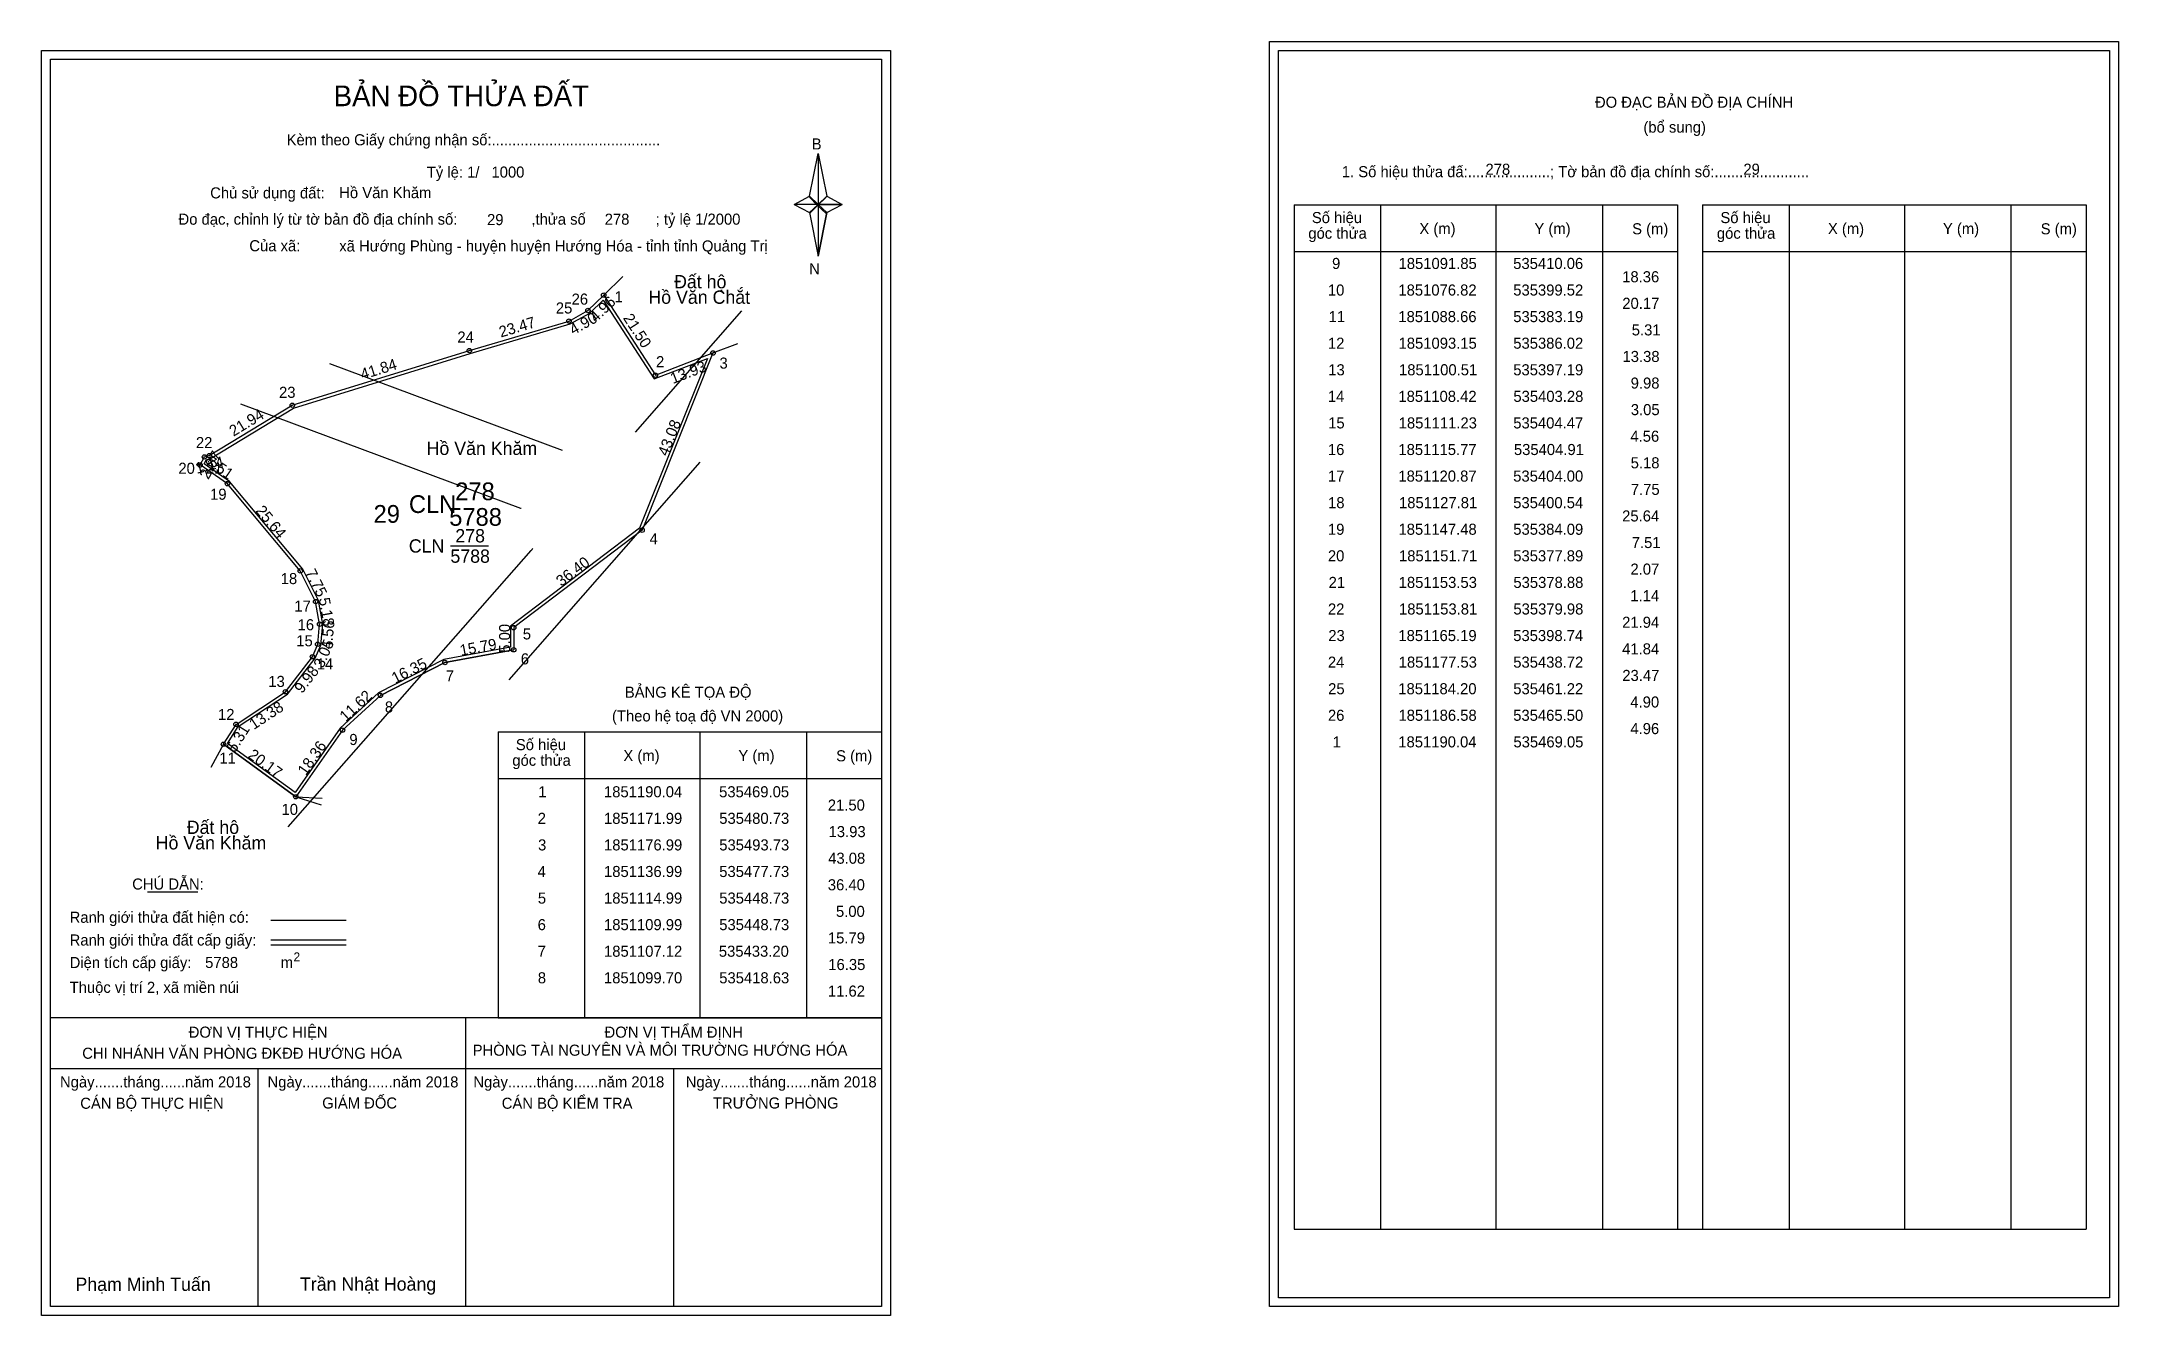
# Model space of a CAD drawing. Extents: x 535342 to 535811, y 1850960 to 1851247.
import ezdxf

# ---------------------------------------------------------------- set-up
doc = ezdxf.new("R2010")
doc.units = 0
for name, color, linetype in [('Level 1', 7, 'Continuous'), ('Level 10', 7, 'Continuous'), ('Level 11', 7, 'Continuous'), ('Level 12', 7, 'Continuous'), ('Level 13', 7, 'Continuous'), ('Level 2', 7, 'Continuous'), ('Level 27', 7, 'Continuous'), ('Level 3', 7, 'Continuous'), ('Level 36', 7, 'Continuous'), ('Level 4', 7, 'Continuous'), ('Level 49', 7, 'Continuous'), ('Level 5', 7, 'Continuous'), ('Level 53', 7, 'Continuous'), ('Level 55', 7, 'Continuous'), ('Level 6', 7, 'Continuous'), ('Level 63', 7, 'Continuous'), ('Level 7', 7, 'Continuous'), ('Level 9', 7, 'Continuous')]:
    doc.layers.add(name, color=color, linetype=linetype)

msp = doc.modelspace()

# ---------------------------------------------------------------- linework, layer by layer
at = {"layer": 'Level 1'}
for p, q in [((535344.11, 1851243.29), (535344.11, 1851243.29)), ((535621.43, 1851245.29), (535621.43, 1851245.29)), ((535515.53, 1851212.41), (535517.5, 1851222.05)), ((535517.5, 1851222.05), (535517.5, 1851210.53)), ((535517.5, 1851222.05), (535519.46, 1851212.41)), ((535512.08, 1851210.53), (535515.53, 1851212.41)), ((535515.53, 1851212.41), (535517.5, 1851210.53)), ((535517.35, 1851210.31), (535515.53, 1851212.19)), ((535517.5, 1851210.53), (535515.53, 1851208.69)), ((535517.35, 1851210.31), (535515.53, 1851208.47)), ((535515.53, 1851208.47), (535517.35, 1851210.31)), ((535519.32, 1851212.19), (535517.35, 1851210.31)), ((535517.35, 1851210.31), (535519.32, 1851212.19)), ((535519.32, 1851208.47), (535517.35, 1851210.31)), ((535519.46, 1851212.41), (535517.5, 1851210.53)), ((535517.5, 1851210.53), (535517.5, 1851198.83)), ((535517.5, 1851210.53), (535522.91, 1851210.53)), ((535517.5, 1851210.53), (535519.46, 1851208.69)), ((535519.46, 1851208.69), (535522.91, 1851210.53)), ((535624.96, 1851210.44), (535711.56, 1851210.44)), ((535644.55, 1850979.17), (535644.55, 1851210.44)), ((535670.62, 1850979.17), (535670.62, 1851210.44)), ((535694.6, 1851210.44), (535694.6, 1850979.17)), ((535711.56, 1851210.44), (535711.56, 1850979.17)), ((535717.22, 1851210.44), (535803.82, 1851210.44)), ((535736.81, 1850979.17), (535736.81, 1851210.44)), ((535762.88, 1850979.17), (535762.88, 1851210.44)), ((535786.85, 1851210.44), (535786.85, 1850979.17)), ((535803.82, 1851210.44), (535803.82, 1850979.17)), ((535515.53, 1851208.69), (535517.5, 1851198.83)), ((535519.46, 1851208.69), (535517.5, 1851198.83)), ((535624.96, 1851199.91), (535711.56, 1851199.91)), ((535717.22, 1851199.91), (535803.82, 1851199.91)), ((535445.2, 1851091.47), (535531.8, 1851091.47)), ((535464.79, 1851026.94), (535464.79, 1851091.47)), ((535490.86, 1851026.94), (535490.86, 1851091.47)), ((535514.83, 1851091.47), (535514.83, 1851026.94)), ((535445.2, 1851080.94), (535531.8, 1851080.94)), ((535366.02, 1851055.36), (535377.43, 1851055.36)), ((535393.89, 1851048.95), (535410.9, 1851048.95)), ((535393.89, 1851044.51), (535410.9, 1851044.51)), ((535393.89, 1851043.41), (535410.9, 1851043.41)), ((535450.93, 1851026.94), (535344.1, 1851026.94)), ((535531.8, 1851026.94), (535426.96, 1851026.94)), ((535437.95, 1850961.72), (535437.95, 1851026.94)), ((535445.2, 1851026.94), (535531.8, 1851026.94)), ((535531.8, 1851015.39), (535344.1, 1851015.39)), ((535391.03, 1850961.72), (535391.03, 1851015.39)), ((535484.88, 1850961.72), (535484.88, 1851015.39)), ((535624.96, 1850979.17), (535803.82, 1850979.17)), ((535531.8, 1850961.72), (535531.8, 1850961.72)), ((535809.13, 1850963.72), (535809.13, 1850963.72))]:
    msp.add_line(p, q, dxfattribs=at)
for points in [[(535515.53, 1851212.41), (535517.5, 1851222.05), (535517.5, 1851210.53)], [(535512.08, 1851210.53), (535515.53, 1851208.69), (535517.5, 1851210.53)], [(535517.5, 1851210.53), (535519.46, 1851212.41), (535522.91, 1851210.53)], [(535517.5, 1851210.53), (535517.5, 1851198.83), (535519.46, 1851208.69)]]:
    msp.add_lwpolyline(points, close=True, dxfattribs=at)
at = {"layer": 'Level 10'}
for p, q in [((535398.74, 1851165.19), (535438.72, 1851177.53)), ((535378.88, 1851153.53), (535379.98, 1851153.81)), ((535397.19, 1851100.51), (535403.28, 1851108.42)), ((535418.63, 1851099.7), (535433.2, 1851107.12)), ((535433.2, 1851107.12), (535448.73, 1851109.99)), ((535383.19, 1851088.66), (535399.52, 1851076.82))]:
    msp.add_line(p, q, dxfattribs=at)
for points in [[(535399.52, 1851076.82), (535383.19, 1851088.66), (535386.02, 1851093.15), (535397.19, 1851100.51), (535403.28, 1851108.42), (535404.47, 1851111.23), (535404.91, 1851115.77), (535404, 1851120.87), (535400.54, 1851127.81), (535384.09, 1851147.48), (535377.89, 1851151.71), (535378.88, 1851153.53), (535379.98, 1851153.81), (535398.74, 1851165.19), (535438.72, 1851177.53), (535461.22, 1851184.2), (535465.5, 1851186.58), (535469.05, 1851190.04), (535480.73, 1851171.99), (535493.73, 1851176.99), (535477.73, 1851136.99), (535448.73, 1851114.99), (535448.73, 1851109.99), (535433.2, 1851107.12), (535418.63, 1851099.7), (535410.06, 1851091.85)], [(535399.36, 1851077.8), (535384.13, 1851088.84), (535386.53, 1851092.65), (535397.67, 1851099.99), (535403.89, 1851108.06), (535405.16, 1851111.06), (535405.62, 1851115.8), (535404.67, 1851121.09), (535401.13, 1851128.2), (535384.56, 1851148), (535378.81, 1851151.93), (535379.35, 1851152.93), (535380.25, 1851153.16), (535399.03, 1851164.55), (535438.92, 1851176.86), (535461.49, 1851183.55), (535465.92, 1851186.01), (535468.93, 1851188.94), (535480.45, 1851171.13), (535492.48, 1851175.76), (535477.15, 1851137.43), (535448.03, 1851115.34), (535448.03, 1851110.57), (535432.97, 1851107.79), (535418.23, 1851100.28), (535409.53, 1851092.31)]]:
    msp.add_lwpolyline(points, close=True, dxfattribs=at)
at = {"layer": 'Level 11'}
for centre in [(535465.5, 1851186.58), (535469.05, 1851190.04), (535461.22, 1851184.2), (535438.72, 1851177.53), (535493.73, 1851176.99), (535480.73, 1851171.99), (535398.74, 1851165.19), (535378.88, 1851153.53), (535379.98, 1851153.81), (535377.89, 1851151.71), (535384.09, 1851147.48), (535477.73, 1851136.99), (535400.54, 1851127.81), (535404, 1851120.87), (535404.91, 1851115.77), (535448.73, 1851114.99), (535403.28, 1851108.42), (535404.47, 1851111.23), (535433.2, 1851107.12), (535448.73, 1851109.99), (535397.19, 1851100.51), (535418.63, 1851099.7), (535386.02, 1851093.15), (535383.19, 1851088.66), (535410.06, 1851091.85), (535399.52, 1851076.82), (535399.52, 1851076.82)]:
    msp.add_circle(centre, 0.5, dxfattribs=at)
at = {"layer": 'Level 12'}
for p, q in [((535476.23, 1851159.15), (535500.27, 1851186.47)), ((535459.74, 1851155), (535407.23, 1851174.54)), ((535387, 1851165.53), (535450.28, 1851141.98)), ((535447.68, 1851103.24), (535490.86, 1851152.31)), ((535450.28, 1851141.98), (535450.37, 1851141.95)), ((535450.45, 1851141.91), (535450.37, 1851141.95)), ((535397.81, 1851070.03), (535452.69, 1851132.4)), ((535452.69, 1851132.4), (535452.75, 1851132.46)), ((535452.75, 1851132.46), (535452.81, 1851132.53)), ((535452.81, 1851132.53), (535452.87, 1851132.6)), ((535452.87, 1851132.6), (535452.93, 1851132.68)), ((535452.93, 1851132.68), (535452.98, 1851132.75)), ((535452.98, 1851132.75), (535453.04, 1851132.83))]:
    msp.add_line(p, q, dxfattribs=at)
at = {"layer": 'Level 27'}
for p, q in [((535469.05, 1851190.04), (535473.36, 1851194.22)), ((535493.73, 1851176.99), (535499.33, 1851179.15)), ((535383.19, 1851088.66), (535380.3, 1851083.4)), ((535399.52, 1851076.82), (535405.24, 1851075.01)), ((535399.52, 1851076.82), (535405.51, 1851076.52))]:
    msp.add_line(p, q, dxfattribs=at)
at = {"layer": 'Level 3'}
for p, q in [((535624.96, 1851210.44), (535624.96, 1850979.17)), ((535717.22, 1851210.44), (535717.22, 1850979.17)), ((535445.2, 1851091.47), (535445.2, 1851026.94))]:
    msp.add_line(p, q, dxfattribs=at)
at = {"layer": 'Level 63'}
for points in [[(535342.1, 1851245.29), (535533.8, 1851245.29), (535533.8, 1850959.72), (535342.1, 1850959.72)], [(535344.1, 1851243.29), (535531.8, 1851243.29), (535531.8, 1850961.72), (535344.1, 1850961.72)], [(535619.43, 1851247.29), (535811.13, 1851247.29), (535811.13, 1850961.72), (535619.43, 1850961.72)], [(535621.43, 1851245.29), (535809.13, 1851245.29), (535809.13, 1850963.72), (535621.43, 1850963.72)]]:
    msp.add_lwpolyline(points, close=True, dxfattribs=at)
at = {"layer": 'Level 9'}
msp.add_line((535434.44, 1851133.43), (535443.06, 1851133.43), dxfattribs=at)

# ---------------------------------------------------------------- texts
at = {"layer": 'Level 1'}
for s, height, p in [('BẢN ĐỒ THỬA ĐẤT', 4.6657, (535408.07, 1851232.7)), ('ĐO ĐẠC BẢN ĐỒ ĐỊA CHÍNH', 2.5, (535692.91, 1851232.35)), ('(bổ sung)', 2.5, (535703.85, 1851226.73)), ('Kèm theo Giấy chứng nhận số:.........................................', 2.5, (535397.45, 1851223.87)), ('B', 2.5, (535516.04, 1851222.93)), ('1. Số hiệu thửa đấ:....................; Tờ bản đồ địa chính số:.......................', 2.5, (535635.74, 1851216.67)), ('Chủ sử dụng đất:', 2.5, (535380.19, 1851211.88)), ('Đo đạc, chỉnh lý từ tờ bản đồ địa chính số:                  ,thửa số                 ; tỷ lệ 1/2000', 2.5, (535373.04, 1851205.95)), ('Số hiệu', 2.5, (535628.98, 1851206.31)), ('X (m)', 2.5, (535653.26, 1851203.83)), ('Y (m)', 2.5, (535679.24, 1851203.83)), ('S (m)', 2.5, (535701.31, 1851203.78)), ('Số hiệu', 2.5, (535721.24, 1851206.31)), ('X (m)', 2.5, (535745.52, 1851203.83)), ('Y (m)', 2.5, (535771.49, 1851203.83)), ('S (m)', 2.5, (535793.57, 1851203.78)), ('Của xã:', 2.5, (535389.03, 1851199.95)), ('góc thửa', 2.5, (535628.18, 1851202.78)), ('góc thửa', 2.5, (535720.44, 1851202.78)), ('N', 2.5, (535515.44, 1851194.76)), ('BẢNG KÊ TỌA ĐỘ', 2.5, (535473.83, 1851099.17)), ('(Theo hệ toạ độ VN 2000)', 2.5, (535470.93, 1851093.81)), ('Số hiệu', 2.5, (535449.22, 1851087.33)), ('góc thửa', 2.5, (535448.42, 1851083.8)), ('X (m)', 2.5, (535473.5, 1851084.86)), ('Y (m)', 2.5, (535499.47, 1851084.86)), ('S (m)', 2.5, (535521.55, 1851084.81)), ('CHÚ DẪN:', 2.5, (535362.58, 1851055.86)), ('Ranh giới thửa đất hiện có:', 2.5, (535348.45, 1851048.36)), ('Ranh giới thửa đất cấp giấy:', 2.5, (535348.45, 1851043.22)), ('2', 2, (535399.01, 1851039.67)), ('Diện tích cấp giấy:', 2.5, (535348.45, 1851038.14)), ('m', 2.5, (535396.11, 1851038.16)), ('Thuộc vị trí 2, xã miền núi', 2.5, (535348.45, 1851032.54)), ('ĐƠN VỊ THỰC HIỆN', 2.5, (535375.34, 1851022.42)), ('ĐƠN VỊ THẨM ĐỊNH', 2.5, (535469.24, 1851022.42)), ('CHI NHÁNH VĂN PHÒNG ĐKĐĐ HƯỚNG HÓA', 2.5, (535351.3, 1851017.66)), ('PHÒNG TÀI NGUYÊN VÀ MÔI TRƯỜNG HƯỚNG HÓA', 2.5, (535439.47, 1851018.35)), ('Ngày.......tháng......năm 2018', 2.5, (535346.27, 1851011.19)), ('Ngày.......tháng......năm 2018', 2.5, (535393.14, 1851011.19)), ('Ngày.......tháng......năm 2018', 2.5, (535439.62, 1851011.19)), ('Ngày.......tháng......năm 2018', 2.5, (535487.58, 1851011.19)), ('CÁN BỘ THỰC HIỆN', 2.5, (535350.85, 1851006.37)), ('GIÁM ĐỐC', 2.5, (535405.49, 1851006.43)), ('CÁN BỘ KIỂM TRA', 2.5, (535446.03, 1851006.37)), ('TRƯỞNG PHÒNG', 2.5, (535493.72, 1851006.43)), ('Phạm Minh Tuấn', 3, (535349.76, 1850965.26)), ('Trần Nhật Hoàng', 3, (535400.46, 1850965.31))]:
    msp.add_text(s, height=height, dxfattribs=at).set_placement(p)
at = {"layer": 'Level 11'}
msp.add_text('Tỷ lệ: 1/', height=2.5, dxfattribs=at).set_placement((535429.11, 1851216.56))
at = {"layer": 'Level 13'}
for s, p in [('278', (535435.55, 1851134.23)), ('CLN', (535425.05, 1851131.93)), ('5788', (535434.44, 1851129.63))]:
    msp.add_text(s, height=3, dxfattribs=at).set_placement(p)
at = {"layer": 'Level 2'}
msp.add_text('Hồ Văn Khăm', height=3, dxfattribs=at).set_placement((535429.06, 1851153.97))
at = {"layer": 'Level 3'}
msp.add_text('CLN', height=4, dxfattribs=at).set_placement((535425.07, 1851140.87))
at = {"layer": 'Level 36'}
for s, p in [('Hồ Văn Chắt', (535479.15, 1851188.09)), ('Đất hộ', (535484.95, 1851191.59)), ('Đất hộ', (535374.9, 1851068.42)), ('Hồ Văn Khăm', (535367.88, 1851064.92))]:
    msp.add_text(s, height=3, dxfattribs=at).set_placement(p)
at = {"layer": 'Level 4'}
msp.add_text('278', height=4, dxfattribs=at).set_placement((535435.52, 1851143.76))
at = {"layer": 'Level 49'}
for s, rotation, p in [('4.96', 44.2644, (535467.31, 1851183.74)), ('23.47', 16.5122, (535445.84, 1851180.47)), ('4.90', 29.0773, (535462.2, 1851180.97)), ('21.50', 302.9066, (535473.34, 1851184.88)), ('41.84', 17.1531, (535414.58, 1851170.92)), ('13.93', 21.0375, (535484.68, 1851169.97)), ('21.94', 31.2414, (535385.45, 1851158.06)), ('43.08', 68.1986, (535483.48, 1851153.53)), ('2.07', 61.4558, (535379.78, 1851148.28)), ('1.14', 14.2811, (535377.17, 1851149.69)), ('7.51', 325.6959, (535378.96, 1851151.95)), ('25.64', 309.9057, (535390.3, 1851141.3)), ('36.40', 37.1847, (535459.49, 1851124.16)), ('7.75', 296.499, (535401.6, 1851127.48)), ('5.18', 280.1169, (535404.69, 1851121.54)), ('4.56', 84.4644, (535407.67, 1851110.04)), ('3.05', 67.0479, (535405.7, 1851105.67)), ('15.79', 10.4703, (535436.81, 1851108.6)), ('5.00', 90, (535447.93, 1851109.32)), ('16.35', 26.9882, (535421.96, 1851102.29)), ('9.98', 52.4069, (535400.94, 1851099.97)), ('13.38', 33.3812, (535390.04, 1851091.85)), ('11.62', 42.4892, (535410.8, 1851093.61)), ('5.31', 57.7772, (535385.79, 1851086.6)), ('18.36', 54.9594, (535401.79, 1851081.45)), ('20.17', 324.0562, (535388.53, 1851085.78))]:
    msp.add_text(s, height=2.5, rotation=rotation, dxfattribs=at).set_placement(p)
at = {"layer": 'Level 5'}
msp.add_text('5788', height=4, dxfattribs=at).set_placement((535434.17, 1851137.98))
at = {"layer": 'Level 53'}
for s, p in [('9', (535633.54, 1851195.95)), ('1851091.85', (535648.56, 1851195.95)), ('535410.06', (535674.45, 1851195.95)), ('10', (535632.6, 1851189.95)), ('1851076.82', (535648.52, 1851189.95)), ('535399.52', (535674.46, 1851189.95)), ('18.36', (535699.06, 1851192.95)), ('20.17', (535699.09, 1851186.95)), ('11', (535632.76, 1851183.95)), ('1851088.66', (535648.51, 1851183.95)), ('535383.19', (535674.46, 1851183.95)), ('5.31', (535701.22, 1851180.95)), ('12', (535632.61, 1851177.95)), ('1851093.15', (535648.56, 1851177.95)), ('535386.02', (535674.46, 1851177.95)), ('13.38', (535699.13, 1851174.95)), ('13', (535632.69, 1851171.95)), ('1851100.51', (535648.66, 1851171.95)), ('535397.19', (535674.46, 1851171.95)), ('14', (535632.6, 1851165.95)), ('1851108.42', (535648.52, 1851165.95)), ('535403.28', (535674.49, 1851165.95)), ('9.98', (535700.98, 1851168.95)), ('3.05', (535701.01, 1851162.95)), ('15', (535632.66, 1851159.95)), ('1851111.23', (535648.59, 1851159.95)), ('535404.47', (535674.46, 1851159.95)), ('4.56', (535700.91, 1851156.95)), ('16', (535632.61, 1851153.95)), ('1851115.77', (535648.52, 1851153.95)), ('535404.91', (535674.61, 1851153.95)), ('17', (535632.62, 1851147.95)), ('1851120.87', (535648.52, 1851147.95)), ('535404.00', (535674.45, 1851147.95)), ('5.18', (535700.98, 1851150.95)), ('7.75', (535701.01, 1851144.95)), ('18', (535632.64, 1851141.95)), ('1851127.81', (535648.66, 1851141.95)), ('535400.54', (535674.45, 1851141.95)), ('25.64', (535699.05, 1851138.95)), ('19', (535632.61, 1851135.95)), ('1851147.48', (535648.54, 1851135.95)), ('535384.09', (535674.46, 1851135.95)), ('7.51', (535701.22, 1851132.95)), ('20', (535632.6, 1851129.95)), ('1851151.71', (535648.66, 1851129.95)), ('535377.89', (535674.46, 1851129.95)), ('21', (535632.76, 1851123.95)), ('1851153.53', (535648.59, 1851123.95)), ('535378.88', (535674.49, 1851123.95)), ('2.07', (535700.93, 1851126.95)), ('1.14', (535700.9, 1851120.95)), ('22', (535632.61, 1851117.95)), ('1851153.81', (535648.66, 1851117.95)), ('535379.98', (535674.49, 1851117.95)), ('21.94', (535699.05, 1851114.95)), ('23', (535632.69, 1851111.95)), ('1851165.19', (535648.52, 1851111.95)), ('535398.74', (535674.45, 1851111.95)), ('24', (535632.6, 1851105.95)), ('1851177.53', (535648.59, 1851105.95)), ('535438.72', (535674.46, 1851105.95)), ('41.84', (535699.05, 1851108.95)), ('25', (535632.66, 1851099.95)), ('1851184.20', (535648.5, 1851099.95)), ('535461.22', (535674.46, 1851099.95)), ('23.47', (535699.09, 1851102.95)), ('4.90', (535700.9, 1851096.95)), ('26', (535632.61, 1851093.95)), ('1851186.58', (535648.54, 1851093.95)), ('535465.50', (535674.45, 1851093.95)), ('4.96', (535700.91, 1851090.95)), ('1', (535633.68, 1851087.95)), ('1851190.04', (535648.5, 1851087.95)), ('535469.05', (535674.5, 1851087.95)), ('1', (535454.3, 1851076.69)), ('1851190.04', (535469.12, 1851076.69)), ('535469.05', (535495.12, 1851076.69)), ('21.50', (535519.67, 1851073.69)), ('2', (535454.15, 1851070.69)), ('1851171.99', (535469.13, 1851070.69)), ('535480.73', (535495.15, 1851070.69)), ('13.93', (535519.84, 1851067.69)), ('3', (535454.23, 1851064.69)), ('1851176.99', (535469.13, 1851064.69)), ('535493.73', (535495.15, 1851064.69)), ('4', (535454.14, 1851058.69)), ('1851136.99', (535469.13, 1851058.69)), ('535477.73', (535495.15, 1851058.69)), ('43.08', (535519.75, 1851061.69)), ('36.40', (535519.67, 1851055.69)), ('5', (535454.19, 1851052.69)), ('1851114.99', (535469.13, 1851052.69)), ('535448.73', (535495.15, 1851052.69)), ('5.00', (535521.51, 1851049.69)), ('6', (535454.14, 1851046.69)), ('1851109.99', (535469.13, 1851046.69)), ('535448.73', (535495.15, 1851046.69)), ('15.79', (535519.69, 1851043.69)), ('7', (535454.15, 1851040.69)), ('1851107.12', (535469.13, 1851040.69)), ('535433.20', (535495.06, 1851040.69)), ('8', (535454.18, 1851034.69)), ('1851099.70', (535469.12, 1851034.69)), ('535418.63', (535495.15, 1851034.69)), ('16.35', (535519.78, 1851037.69)), ('11.62', (535519.69, 1851031.69))]:
    msp.add_text(s, height=2.5, dxfattribs=at).set_placement(p)
at = {"layer": 'Level 55'}
for s, height, p in [('26', 0.4, (535465.22, 1851186.58)), ('1', 0.4, (535468.94, 1851190.04)), ('0', 0.11, (535469.01, 1851189.93)), ('0', 0.11, (535469.01, 1851189.93)), ('0', 0.11, (535469.01, 1851189.93)), ('25', 0.4, (535460.94, 1851184.2)), ('0', 0.11, (535461.18, 1851184.09)), ('0', 0.11, (535461.18, 1851184.09)), ('0', 0.11, (535465.46, 1851186.47)), ('0', 0.11, (535465.46, 1851186.47)), ('24', 0.4, (535438.43, 1851177.53)), ('0', 0.11, (535438.68, 1851177.42)), ('0', 0.11, (535438.68, 1851177.42)), ('3', 0.4, (535493.61, 1851176.99)), ('0', 0.11, (535493.69, 1851176.88)), ('0', 0.11, (535493.69, 1851176.88)), ('2', 0.4, (535480.59, 1851171.99)), ('0', 0.11, (535480.69, 1851171.88)), ('23', 0.4, (535398.47, 1851165.19)), ('0', 0.11, (535398.7, 1851165.08)), ('0', 0.11, (535398.7, 1851165.08)), ('22', 0.4, (535379.7, 1851153.81)), ('20', 0.4, (535377.61, 1851151.71)), ('0', 0.11, (535377.85, 1851151.6)), ('0', 0.11, (535377.85, 1851151.6)), ('21', 0.4, (535378.62, 1851153.53)), ('0', 0.11, (535378.84, 1851153.42)), ('0', 0.11, (535378.84, 1851153.42)), ('0', 0.11, (535379.94, 1851153.7)), ('0', 0.11, (535379.94, 1851153.7)), ('19', 0.4, (535383.81, 1851147.48)), ('0', 0.11, (535384.05, 1851147.37)), ('0', 0.11, (535384.05, 1851147.37)), ('4', 0.4, (535477.59, 1851136.99)), ('0', 0.11, (535477.69, 1851136.88)), ('18', 0.4, (535400.26, 1851127.81)), ('0', 0.11, (535400.5, 1851127.7)), ('0', 0.11, (535400.5, 1851127.7)), ('17', 0.4, (535403.72, 1851120.87)), ('0', 0.11, (535403.96, 1851120.76)), ('0', 0.11, (535403.96, 1851120.76)), ('16', 0.4, (535404.63, 1851115.77)), ('0', 0.11, (535404.87, 1851115.66)), ('0', 0.11, (535404.87, 1851115.66)), ('5', 0.4, (535448.6, 1851114.99)), ('0', 0.11, (535448.69, 1851114.88)), ('14', 0.4, (535402.99, 1851108.42)), ('0', 0.11, (535403.24, 1851108.31)), ('0', 0.11, (535403.24, 1851108.31)), ('15', 0.4, (535404.19, 1851111.23)), ('0', 0.11, (535404.43, 1851111.12)), ('0', 0.11, (535404.43, 1851111.12)), ('7', 0.4, (535433.07, 1851107.12)), ('0', 0.11, (535433.16, 1851107.01)), ('6', 0.4, (535448.59, 1851109.99)), ('0', 0.11, (535448.69, 1851109.88)), ('13', 0.4, (535396.92, 1851100.51)), ('0', 0.11, (535397.15, 1851100.4)), ('0', 0.11, (535397.15, 1851100.4)), ('8', 0.4, (535418.5, 1851099.7)), ('0', 0.11, (535418.59, 1851099.59)), ('12', 0.4, (535385.74, 1851093.15)), ('0', 0.11, (535385.98, 1851093.04)), ('0', 0.11, (535385.98, 1851093.04)), ('11', 0.4, (535382.93, 1851088.66)), ('0', 0.11, (535383.15, 1851088.55)), ('0', 0.11, (535383.15, 1851088.55)), ('0', 0.11, (535383.15, 1851088.55)), ('0', 0.11, (535383.15, 1851088.55)), ('9', 0.4, (535409.92, 1851091.85)), ('0', 0.11, (535410.02, 1851091.74)), ('10', 0.4, (535399.24, 1851076.82)), ('0', 0.11, (535399.48, 1851076.71)), ('0', 0.11, (535399.48, 1851076.71)), ('0', 0.11, (535399.48, 1851076.71))]:
    msp.add_text(s, height=height, dxfattribs=at).set_placement(p)
at = {"layer": 'Level 6'}
for s, p in [('278', (535668.19, 1851217.21)), ('29', (535726.43, 1851217.23)), ('1000', (535443.71, 1851216.58)), ('Hồ Văn Khăm', (535409.33, 1851211.94)), ('29', (535442.71, 1851205.86)), ('278', (535469.29, 1851205.94)), ('xã Hướng Phùng - huyện huyện Hướng Hóa - tỉnh tỉnh Quảng Trị', (535409.34, 1851199.9)), ('5788', (535379.05, 1851038.15))]:
    msp.add_text(s, height=2.5, dxfattribs=at).set_placement(p)
at = {"layer": 'Level 7'}
msp.add_text('29', height=4, dxfattribs=at).set_placement((535417.09, 1851138.66))
at = {"layer": 'Level 9'}
for s, p in [('25', (535458.25, 1851185.9)), ('26', (535461.81, 1851187.9)), ('1', (535471.53, 1851188.43)), ('24', (535436.01, 1851179.34)), ('2', (535480.87, 1851173.78)), ('3', (535495.21, 1851173.46)), ('23', (535395.74, 1851166.86)), ('22', (535376.97, 1851155.51)), ('20', (535373, 1851149.71)), ('21', (535379.22, 1851149.75)), ('19', (535380.17, 1851143.86)), ('4', (535479.42, 1851133.8)), ('18', (535396.12, 1851124.81)), ('17', (535399.2, 1851118.61)), ('16', (535399.94, 1851114.39)), ('15', (535399.64, 1851110.77)), ('5', (535450.79, 1851112.32)), ('14', (535404.26, 1851105.56)), ('6', (535450.34, 1851106.69)), ('13', (535393.32, 1851101.6)), ('7', (535433.39, 1851102.84)), ('8', (535419.64, 1851095.82)), ('12', (535381.96, 1851094.14)), ('9', (535411.62, 1851088.49)), ('11', (535382.27, 1851084.29)), ('10', (535396.3, 1851072.71))]:
    msp.add_text(s, height=2.5, dxfattribs=at).set_placement(p)

doc.saveas('drawing.dxf')
